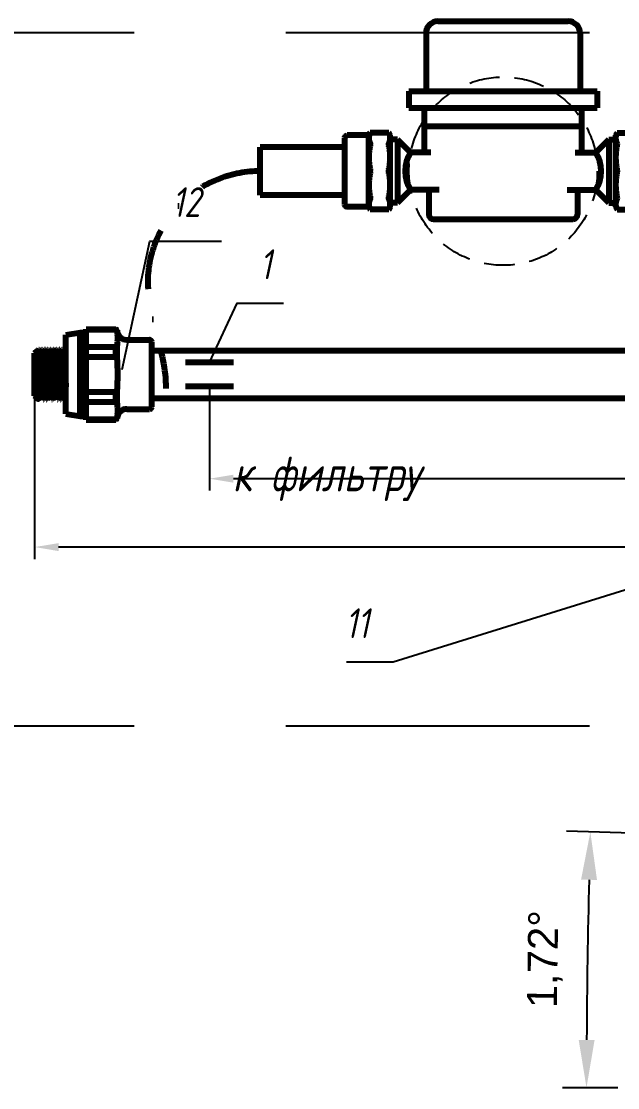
# Model space of a CAD drawing. Header units: millimetres. Extents: x -92220 to 11040, y -5929 to 27498.
# Drawn here: x -3130.7 to -2881.2, y 30 to 476.3 of the extents above; entities that cross this region are included whole.
import ezdxf
from ezdxf.enums import TextEntityAlignment as Align

# ---------------------------------------------------------------- set-up
doc = ezdxf.new("R2010")
doc.units = ezdxf.units.MM
doc.linetypes.add('DASHDOT', pattern=[25.4, 12.7, -6.35, 0, -6.35])
doc.linetypes.add('DASHED', pattern=[19.05, 12.7, -6.35])
doc.layers.add('100 noprint', color=1, linetype='Continuous', plot=False)
for name, color, linetype in [('12 Канализация 1', 7, 'Continuous'), ('28 Вода ветка 8', 7, 'Continuous'), ('34 Вода ветка 14', 7, 'Continuous')]:
    doc.layers.add(name, color=color, linetype=linetype)
doc.styles.get("Standard").update_dxf_attribs({"font": 'arial.ttf'})
doc.styles.add('ГОСТ-ISOCPEUR', font='isocpeui.ttf', dxfattribs={"width": 0.8})
doc.dimstyles.new('ISO-25', dxfattribs={"dimtxt": 2.5, "dimasz": 2.5, "dimexe": 1.25, "dimexo": 0.625, "dimtad": 1, "dimtxsty": 'Standard', "dimcen": 2.5, "dimadec": 0, "dimazin": 0, "dimtfac": 1, "dimtmove": 0, "dimatfit": 3, "dimfxl": 1, "dimarcsym": 0})

# ---------------------------------------------------------------- blocks, each defined once
blk = doc.blocks.new('*D63')
at = {"layer": '12 Канализация 1', "color": 0, "lineweight": -2}
for p, q in [((-2698.68, 131.19), (-2902.67, 137.31)), ((-2881.12, 30), (-2904.28, 30))]:
    blk.add_line(p, q, dxfattribs=at)
blk.add_arc((674.23, 30), 3568.51, 178.60276, 179.67888, dxfattribs=at)
at = {"layer": '12 Канализация 1', "color": 0}
for points in [[(-2889.88, 116.92), (-2896.55, 117.11), (-2892.67, 137.01)], [(-2897.55, 50.01), (-2890.89, 49.99), (-2894.28, 30)]]:
    blk.add_solid(points, dxfattribs=at)
at = {"layer": 'Defpoints', "color": 0}
for p in [(-2698.68, 131.19), (-2893.56, 101.34), (-2881.12, 30), (674.23, 30), (674.23, 30)]:
    blk.add_point(p, dxfattribs=at)
at = {"layer": '12 Канализация 1', "color": 0, "insert": (-2911.47, 83.77), "char_height": 12.5, "attachment_point": 5, "rotation": 89.1408}
blk.add_mtext('1,72%%d', dxfattribs=at)
blk = doc.blocks.new('скользящее крепление')
at = {"color": 0, "lineweight": -2}
for p, q in [((0, 0), (0, 20)), ((10, 0), (10, 20))]:
    blk.add_line(p, q, dxfattribs=at)
blk = doc.blocks.new('*D237')
at = {"layer": '34 Вода ветка 14', "color": 0, "lineweight": -2}
for p, q in [((-3051.99, 323.51), (-3051.99, 279.87)), ((-2651.99, 323.51), (-2651.99, 279.87)), ((-2661.99, 284.87), (-3041.99, 284.87))]:
    blk.add_line(p, q, dxfattribs=at)
at = {"layer": '34 Вода ветка 14', "color": 0}
for points in [[(-3041.99, 286.54), (-3041.99, 283.2), (-3051.99, 284.87)], [(-2661.99, 283.2), (-2661.99, 286.54), (-2651.99, 284.87)]]:
    blk.add_solid(points, dxfattribs=at)
at = {"layer": 'Defpoints', "color": 0}
for p in [(-3051.99, 323.51), (-2651.99, 323.51), (-3051.99, 284.87)]:
    blk.add_point(p, dxfattribs=at)
at = {"layer": '34 Вода ветка 14', "color": 0, "insert": (-2851.99, 301.25), "char_height": 12.5, "attachment_point": 5}
blk.add_mtext('400', dxfattribs=at)
blk = doc.blocks.new('*D238')
at = {"layer": '34 Вода ветка 14', "color": 0, "lineweight": -2}
for p, q in [((-3125.14, 328.51), (-3125.14, 251.25)), ((-2295, 318.51), (-2295, 251.25)), ((-2305, 256.25), (-3115.14, 256.25))]:
    blk.add_line(p, q, dxfattribs=at)
at = {"layer": '34 Вода ветка 14', "color": 0}
for points in [[(-3115.14, 257.91), (-3115.14, 254.58), (-3125.14, 256.25)], [(-2305, 254.58), (-2305, 257.91), (-2295, 256.25)]]:
    blk.add_solid(points, dxfattribs=at)
at = {"layer": 'Defpoints', "color": 0}
for p in [(-3125.14, 328.51), (-2295, 318.51), (-3125.14, 256.25)]:
    blk.add_point(p, dxfattribs=at)
at = {"layer": '34 Вода ветка 14', "color": 0, "insert": (-2710.07, 272.63), "char_height": 12.5, "attachment_point": 5}
blk.add_mtext('830', dxfattribs=at)

msp = doc.modelspace()

# ---------------------------------------------------------------- linework, layer by layer
at = {"layer": '100 noprint', "color": 2, "linetype": 'DASHED', "ltscale": 10}
for p, q in [((11013.49, 471.51), (-12184.07, 471.51)), ((11013.49, 181.3), (-12184.07, 181.3))]:
    msp.add_line(p, q, dxfattribs=at)
at = {"layer": '12 Канализация 1', "flags": 128}
msp.add_lwpolyline([(-2820.4, 256.25), (-2975.2, 208.06), (-2994.62, 208.06)], dxfattribs=at)
at = {"layer": '28 Вода ветка 8', "color": 5, "lineweight": 80}
for p, q in [((-2956.42, 476.29), (-2901.9, 476.29)), ((-2961.42, 471.29), (-2961.42, 447.02)), ((-2896.9, 471.29), (-2896.9, 447.02)), ((-2968.56, 447.02), (-2889.76, 447.02)), ((-2968.56, 447.02), (-2968.56, 440.07)), ((-2889.76, 447.02), (-2889.76, 440.07)), ((-2968.56, 440.07), (-2889.76, 440.07)), ((-2962.09, 421.41), (-2962.09, 440.07)), ((-2896.23, 421.41), (-2896.23, 440.07)), ((-2962.09, 432.46), (-2896.23, 432.46)), ((-2973.35, 426.86), (-2976.36, 426.86)), ((-2967.91, 421.41), (-2973.35, 426.86)), ((-2973.35, 426.86), (-2973.35, 400.3)), ((-2890.41, 421.41), (-2884.97, 426.86)), ((-2884.97, 426.86), (-2881.96, 426.86)), ((-2884.97, 426.86), (-2884.97, 400.3)), ((-2959.34, 421.41), (-2967.91, 421.41)), ((-2898.98, 421.41), (-2890.41, 421.41)), ((-2967.91, 405.75), (-2973.35, 400.3)), ((-2955.92, 405.75), (-2967.91, 405.75)), ((-2960.3, 405.75), (-2960.3, 395.43)), ((-2902.4, 405.75), (-2890.41, 405.75)), ((-2898.02, 405.75), (-2898.02, 395.43)), ((-2890.41, 405.75), (-2884.97, 400.3)), ((-2973.35, 400.3), (-2976.36, 400.3)), ((-2884.97, 400.3), (-2881.96, 400.3)), ((-2958.3, 393.43), (-2900.02, 393.43))]:
    msp.add_line(p, q, dxfattribs=at)
at = {"layer": '28 Вода ветка 8', "color": 5, "lineweight": 80, "extrusion": (0, 1, -2.22045e-16)}
for p, q in [((-2985.36, 428.58), (-2994.36, 428.58)), ((-2985.36, 428.58), (-2984.76, 429.61)), ((-2985.36, 398.58), (-2985.36, 428.58)), ((-2976.95, 429.61), (-2984.76, 429.61)), ((-2976.36, 428.58), (-2976.95, 429.61)), ((-2976.36, 398.58), (-2976.36, 428.58)), ((-2881.96, 428.58), (-2881.37, 429.61)), ((-2881.96, 398.58), (-2881.96, 428.58)), ((-2881.37, 429.61), (-2873.56, 429.61)), ((-2995.36, 413.58), (-2995.36, 427.58)), ((-2984.76, 424.74), (-2984.76, 425.07)), ((-2976.95, 424.74), (-2976.95, 425.07)), ((-2881.37, 424.74), (-2881.37, 425.07)), ((-3030.86, 413.58), (-3030.86, 423.68)), ((-2995.36, 423.68), (-3030.86, 423.68)), ((-3030.86, 403.48), (-3030.86, 413.58)), ((-2995.36, 399.58), (-2995.36, 413.58)), ((-2984.76, 413.3), (-2984.76, 413.86)), ((-2976.95, 413.3), (-2976.95, 413.86)), ((-2881.37, 413.3), (-2881.37, 413.86)), ((-2995.36, 403.48), (-3030.86, 403.48)), ((-2984.76, 402.09), (-2984.76, 402.42)), ((-2976.95, 402.09), (-2976.95, 402.42)), ((-2881.37, 402.09), (-2881.37, 402.42)), ((-2985.36, 398.58), (-2994.36, 398.58)), ((-2985.36, 398.58), (-2984.76, 397.55)), ((-2976.95, 397.55), (-2984.76, 397.55)), ((-2976.36, 398.58), (-2976.95, 397.55)), ((-2881.96, 398.58), (-2881.37, 397.55)), ((-2881.37, 397.55), (-2873.56, 397.55))]:
    msp.add_line(p, q, dxfattribs=at)
at = {"layer": '28 Вода ветка 8', "color": 5, "linetype": 'DASHED'}
msp.add_circle((-2929.16, 413.58), 39.4, dxfattribs=at)
at = {"layer": '28 Вода ветка 8', "color": 5, "lineweight": 80}
for centre, radius, start, end in [((-2956.42, 471.29), 5, 90, 180), ((-2901.9, 471.29), 5, 0, 90), ((-2955.44, 413.58), 14.73, 147.8704, 212.1296), ((-2902.89, 413.58), 14.73, 327.8704, 32.1296), ((-2958.3, 395.43), 2, 180, 270), ((-2900.02, 395.43), 2, 270, 0)]:
    msp.add_arc(centre, radius, start, end, dxfattribs=at)
at = {"layer": '28 Вода ветка 8', "color": 5, "lineweight": 80, "extrusion": (0, -2.22045e-16, -1)}
for centre, start, end in [((2994.36, 427.58), 0, 90), ((2994.36, 399.58), 270, 0)]:
    msp.add_arc(centre, 1, start, end, dxfattribs=at)
at = {"layer": '28 Вода ветка 8', "color": 5, "lineweight": 80}
for points, weights in [([(-2984.86, 429.42), (-2985.83, 427.44), (-2984.85, 425.46)], [1.00520194406, 1.06322015679, 1.004934583]), ([(-2976.87, 425.46), (-2975.89, 427.44), (-2976.86, 429.42)], [1.004934583, 1.06322015679, 1.00520194406]), ([(-2881.46, 425.46), (-2882.43, 427.44), (-2881.46, 429.42)], [1.004934583, 1.06322015679, 1.00520194406]), ([(-2984.85, 424.1), (-2985.83, 419.32), (-2984.85, 414.54)], [1.00489562589, 1.06292350489, 1.0047850064]), ([(-2976.87, 414.54), (-2975.89, 419.32), (-2976.87, 424.1)], [1.0047850064, 1.06292350489, 1.00489562589]), ([(-2881.45, 414.54), (-2882.43, 419.32), (-2881.45, 424.1)], [1.0047850064, 1.06292350489, 1.00489562589]), ([(-2984.85, 412.62), (-2985.83, 407.84), (-2984.85, 403.06)], [1.0047850064, 1.06292350489, 1.00489562589]), ([(-2976.87, 403.06), (-2975.89, 407.84), (-2976.87, 412.62)], [1.00489562589, 1.06292350489, 1.0047850064]), ([(-2881.45, 403.06), (-2882.43, 407.84), (-2881.45, 412.62)], [1.00489562589, 1.06292350489, 1.0047850064]), ([(-2984.85, 401.7), (-2985.83, 399.72), (-2984.86, 397.74)], [1.004934583, 1.06322015679, 1.00520194406]), ([(-2976.86, 397.74), (-2975.89, 399.72), (-2976.87, 401.7)], [1.00520194406, 1.06322015679, 1.004934583]), ([(-2881.46, 397.74), (-2882.43, 399.72), (-2881.46, 401.7)], [1.00520194406, 1.06322015679, 1.004934583])]:
    msp.add_rational_spline(points, weights, degree=2, dxfattribs=at)
for points in [[(-2984.76, 429.61), (-2984.76, 429.61), (-2984.8, 429.55), (-2984.86, 429.42)], [(-2984.76, 429.61), (-2984.76, 429.61), (-2984.76, 429.61), (-2984.76, 429.61)], [(-2976.86, 429.42), (-2976.92, 429.55), (-2976.95, 429.61), (-2976.95, 429.61)], [(-2976.95, 429.61), (-2976.95, 429.61), (-2976.95, 429.61), (-2976.95, 429.61)], [(-2881.46, 429.42), (-2881.4, 429.55), (-2881.37, 429.61), (-2881.37, 429.61)], [(-2881.37, 429.61), (-2881.37, 429.61), (-2881.37, 429.61), (-2881.37, 429.61)], [(-2984.85, 425.46), (-2984.81, 425.36), (-2984.78, 425.23), (-2984.76, 425.07)], [(-2984.76, 424.74), (-2984.78, 424.55), (-2984.8, 424.33), (-2984.85, 424.1)], [(-2976.95, 425.07), (-2976.94, 425.23), (-2976.91, 425.36), (-2976.87, 425.46)], [(-2976.87, 424.1), (-2976.91, 424.33), (-2976.94, 424.55), (-2976.95, 424.74)], [(-2881.37, 425.07), (-2881.38, 425.23), (-2881.41, 425.36), (-2881.46, 425.46)], [(-2881.45, 424.1), (-2881.41, 424.33), (-2881.38, 424.55), (-2881.37, 424.74)], [(-2984.85, 414.54), (-2984.81, 414.32), (-2984.78, 414.09), (-2984.76, 413.86)], [(-2984.76, 413.3), (-2984.78, 413.07), (-2984.81, 412.84), (-2984.85, 412.62)], [(-2976.95, 413.86), (-2976.94, 414.09), (-2976.91, 414.32), (-2976.87, 414.54)], [(-2976.87, 412.62), (-2976.91, 412.84), (-2976.94, 413.07), (-2976.95, 413.3)], [(-2881.37, 413.86), (-2881.38, 414.09), (-2881.41, 414.32), (-2881.45, 414.54)], [(-2881.45, 412.62), (-2881.41, 412.84), (-2881.38, 413.07), (-2881.37, 413.3)], [(-2984.85, 403.06), (-2984.8, 402.83), (-2984.78, 402.61), (-2984.76, 402.42)], [(-2984.76, 402.09), (-2984.78, 401.93), (-2984.81, 401.8), (-2984.85, 401.7)], [(-2976.95, 402.42), (-2976.94, 402.61), (-2976.91, 402.83), (-2976.87, 403.06)], [(-2976.87, 401.7), (-2976.91, 401.8), (-2976.94, 401.93), (-2976.95, 402.09)], [(-2881.46, 401.7), (-2881.41, 401.8), (-2881.38, 401.93), (-2881.37, 402.09)], [(-2881.37, 402.42), (-2881.38, 402.61), (-2881.41, 402.83), (-2881.45, 403.06)], [(-2984.86, 397.74), (-2984.8, 397.62), (-2984.76, 397.55), (-2984.76, 397.55)], [(-2984.76, 397.55), (-2984.76, 397.55), (-2984.76, 397.55), (-2984.76, 397.55)], [(-2976.95, 397.55), (-2976.95, 397.55), (-2976.92, 397.62), (-2976.86, 397.74)], [(-2976.95, 397.55), (-2976.95, 397.55), (-2976.95, 397.55), (-2976.95, 397.55)], [(-2881.37, 397.55), (-2881.37, 397.55), (-2881.4, 397.62), (-2881.46, 397.74)], [(-2881.37, 397.55), (-2881.37, 397.55), (-2881.37, 397.55), (-2881.37, 397.55)]]:
    msp.add_open_spline(points, degree=3, dxfattribs=at)
at = {"layer": '28 Вода ветка 8', "color": 5, "linetype": 'DASHDOT', "lineweight": 80, "ltscale": 2, "start_tangent": (-1, 0), "end_tangent": (0, -1)}
msp.add_spline([(-3030.86, 413.58), (-3062.75, 401.28), (-3077.76, 369.9), (-3070.25, 322.66)], degree=3, dxfattribs=at)
at = {"layer": '34 Вода ветка 14', "color": 4, "lineweight": 80}
for p, q in [((-3112.14, 345.01), (-3106.14, 346.01)), ((-3112.14, 312.01), (-3112.14, 345.01)), ((-3106.14, 311.01), (-3106.14, 346.01)), ((-3106.14, 346.01), (-3103.64, 346.01)), ((-3103.64, 347.37), (-3103.64, 347.51)), ((-3103.64, 347.51), (-3091.14, 347.51)), ((-3103.64, 347.37), (-3091.14, 347.37)), ((-3103.64, 343.67), (-3103.64, 347.37)), ((-3103.64, 339.97), (-3103.64, 343.67)), ((-3091.14, 347.37), (-3091.14, 347.51)), ((-3090.64, 347.01), (-3091.14, 347.51)), ((-3090.64, 346.67), (-3090.64, 347.01)), ((-3091.14, 339.97), (-3103.64, 339.97)), ((-3103.64, 335.91), (-3103.64, 339.97)), ((-3091.14, 335.91), (-3091.14, 339.97)), ((-3090.64, 334.51), (-3090.64, 340.67)), ((-3086.64, 343.01), (-3077.14, 343.01)), ((-3076.14, 315.01), (-3076.14, 342.01)), ((-3125.14, 337.41), (-3124.14, 338.41)), ((-3125.14, 319.61), (-3125.14, 337.41)), ((-3123.34, 339.01), (-3123.24, 339.01)), ((-3122.14, 339.01), (-3122.04, 339.01)), ((-3120.94, 339.01), (-3120.84, 339.01)), ((-3119.74, 339.01), (-3119.64, 339.01)), ((-3118.54, 339.01), (-3118.44, 339.01)), ((-3117.34, 339.01), (-3117.24, 339.01)), ((-3116.14, 339.01), (-3116.04, 339.01)), ((-3114.94, 339.01), (-3114.84, 339.01)), ((-3113.74, 339.01), (-3113.64, 339.01)), ((-3112.54, 339.01), (-3112.14, 339.01)), ((-3103.64, 335.91), (-3091.14, 335.91)), ((-3103.64, 328.51), (-3103.64, 335.91)), ((-3076.14, 338.51), (-1573.64, 338.51)), ((-3103.64, 321.12), (-3103.64, 328.51)), ((-3113.24, 323.26), (-3112.69, 323.81)), ((-3112.14, 323.26), (-3113.24, 323.26)), ((-3112.69, 323.81), (-3112.14, 323.26)), ((-3090.64, 316.36), (-3090.64, 322.51)), ((-3125.14, 319.61), (-3124.54, 319.01)), ((-3124.49, 319.11), (-3124.54, 319.02)), ((-3124.34, 318.81), (-3123.74, 318.21)), ((-3122.74, 318.01), (-3122.64, 318.01)), ((-3121.54, 318.01), (-3121.44, 318.01)), ((-3120.34, 318.01), (-3120.24, 318.01)), ((-3119.14, 318.01), (-3119.04, 318.01)), ((-3117.94, 318.01), (-3117.84, 318.01)), ((-3116.74, 318.01), (-3116.64, 318.01)), ((-3115.54, 318.01), (-3115.44, 318.01)), ((-3114.34, 318.01), (-3114.24, 318.01)), ((-3113.14, 318.01), (-3112.14, 318.01)), ((-3091.14, 321.12), (-3103.64, 321.12)), ((-3103.64, 317.06), (-3103.64, 321.12)), ((-3103.64, 317.06), (-3091.14, 317.06)), ((-3103.64, 313.36), (-3103.64, 317.06)), ((-3091.14, 317.06), (-3091.14, 321.12)), ((-3076.14, 318.51), (-1573.64, 318.51)), ((-3103.64, 309.66), (-3103.64, 313.36)), ((-3086.64, 314.01), (-3077.14, 314.01)), ((-3112.14, 312.01), (-3106.14, 311.01)), ((-3106.14, 311.01), (-3103.64, 311.01)), ((-3091.14, 309.66), (-3103.64, 309.66)), ((-3103.64, 309.51), (-3103.64, 309.66)), ((-3103.64, 309.51), (-3091.14, 309.51)), ((-3090.64, 310.01), (-3091.14, 309.51)), ((-3091.14, 309.51), (-3091.14, 309.66)), ((-3090.64, 310.01), (-3090.64, 310.36))]:
    msp.add_line(p, q, dxfattribs=at)
at = {"layer": '34 Вода ветка 14', "flags": 128}
for points in [[(-3088.59, 330.58), (-3076.99, 384.31), (-3046.99, 384.31)], [(-3051.99, 333.51), (-3040.4, 358.29), (-3020.98, 358.29)]]:
    msp.add_lwpolyline(points, dxfattribs=at)
at = {"layer": '34 Вода ветка 14', "color": 4, "lineweight": 80}
for centre, radius, start, end in [((-3086.64, 347.01), 4, 180, 270), ((-3077.14, 342.01), 1, 0, 90), ((-3086.64, 310.01), 4, 90, 180), ((-3077.14, 315.01), 1, 270, 0)]:
    msp.add_arc(centre, radius, start, end, dxfattribs=at)
for points in [[(-3091.14, 347.37), (-3090.87, 347.02), (-3090.64, 346.67)], [(-3090.64, 340.67), (-3090.87, 340.32), (-3091.14, 339.97)], [(-3091.14, 335.91), (-3090.87, 335.2), (-3090.64, 334.51)], [(-3090.64, 322.51), (-3090.87, 321.82), (-3091.14, 321.12)], [(-3091.14, 317.06), (-3090.87, 316.7), (-3090.64, 316.36)], [(-3090.64, 310.36), (-3090.87, 310.01), (-3091.14, 309.66)]]:
    msp.add_rational_spline(points, [1, 1.00069694427, 1], degree=2, dxfattribs=at)
for points, knots in [([(-3090.64, 346.67), (-3090.64, 346.39), (-3090.63, 346.05), (-3090.57, 345.11), (-3090.51, 344.33), (-3090.51, 343.67), (-3090.51, 343.01), (-3090.57, 342.23), (-3090.63, 341.29), (-3090.64, 340.95), (-3090.64, 340.67)], [-0.562687, -0.562687, -0.562687, -0.562687, -0.393512, -0.393512, 0, 0, 0, 0.393512, 0.393512, 0.562687, 0.562687, 0.562687, 0.562687]), ([(-3123.74, 318.22), (-3123.74, 318.21), (-3123.74, 318.21), (-3123.76, 318.21), (-3123.77, 318.47), (-3123.81, 319.48), (-3123.82, 320.22), (-3123.86, 322.09), (-3123.87, 323.19), (-3123.91, 325.63), (-3123.92, 326.93), (-3123.95, 329.56), (-3123.97, 330.86), (-3124, 333.3), (-3124.02, 334.41), (-3124.05, 336.29), (-3124.07, 337.04), (-3124.1, 338.09), (-3124.12, 338.38), (-3124.14, 338.42), (-3124.14, 338.42), (-3124.14, 338.41)], [1.601128, 1.601128, 1.601128, 1.601128, 1.625689, 1.625689, 2.027372, 2.027372, 2.427158, 2.427158, 2.825048, 2.825048, 3.221042, 3.221042, 3.615138, 3.615138, 4.007338, 4.007338, 4.39764, 4.39764, 4.786045, 4.786045, 4.82548, 4.82548, 4.82548, 4.82548]), ([(-3123.88, 337.91), (-3123.86, 337.85), (-3123.83, 337.51), (-3123.8, 336.9), (-3123.77, 336.29), (-3123.75, 335.42), (-3123.72, 334.38), (-3123.69, 333.33), (-3123.67, 332.1), (-3123.64, 330.8), (-3123.61, 329.45), (-3123.58, 328.02), (-3123.55, 326.66), (-3123.53, 325.34), (-3123.5, 324.09), (-3123.47, 323), (-3123.44, 321.92), (-3123.42, 321), (-3123.39, 320.34), (-3123.36, 319.68), (-3123.34, 319.27), (-3123.31, 319.15), (-3123.31, 319.14), (-3123.3, 319.13), (-3123.3, 319.12)], [9.465391, 9.465391, 9.465391, 9.465391, 9.894055, 9.894055, 9.894055, 10.322308, 10.322308, 10.322308, 10.750215, 10.750215, 10.750215, 11.194101, 11.194101, 11.194101, 11.622383, 11.622383, 11.622383, 12.050023, 12.050023, 12.050023, 12.477723, 12.477723, 12.477723, 12.525758, 12.525758, 12.525758, 12.525758]), ([(-3123.35, 339.01), (-3123.32, 339.06), (-3123.3, 338.81), (-3123.27, 338.26), (-3123.24, 337.72), (-3123.22, 336.89), (-3123.19, 335.85), (-3123.16, 334.81), (-3123.14, 333.55), (-3123.11, 332.18), (-3123.08, 330.82), (-3123.06, 329.35), (-3123.03, 327.9), (-3123, 326.44), (-3122.98, 325), (-3122.95, 323.7), (-3122.92, 322.41), (-3122.9, 321.26), (-3122.87, 320.34), (-3122.84, 319.43), (-3122.82, 318.75), (-3122.79, 318.37), (-3122.77, 318.14), (-3122.76, 318.01), (-3122.74, 318.01)], [9.388416, 9.388416, 9.388416, 9.388416, 9.805502, 9.805502, 9.805502, 10.222184, 10.222184, 10.222184, 10.638519, 10.638519, 10.638519, 11.054563, 11.054563, 11.054563, 11.471494, 11.471494, 11.471494, 11.887714, 11.887714, 11.887714, 12.304354, 12.304354, 12.304354, 12.566371, 12.566371, 12.566371, 12.566371]), ([(-3122.63, 318.02), (-3122.66, 317.97), (-3122.69, 318.22), (-3122.71, 318.77), (-3122.74, 319.31), (-3122.77, 320.14), (-3122.79, 321.18), (-3122.82, 322.22), (-3122.85, 323.48), (-3122.87, 324.84), (-3122.9, 326.21), (-3122.93, 327.68), (-3122.95, 329.13), (-3122.98, 330.59), (-3123.01, 332.03), (-3123.03, 333.33), (-3123.06, 334.62), (-3123.09, 335.77), (-3123.11, 336.69), (-3123.14, 337.6), (-3123.16, 338.28), (-3123.19, 338.66), (-3123.21, 338.89), (-3123.22, 339.01), (-3123.24, 339.01)], [-18.885918, -18.885918, -18.885918, -18.885918, -18.468832, -18.468832, -18.468832, -18.05215, -18.05215, -18.05215, -17.635815, -17.635815, -17.635815, -17.21977, -17.21977, -17.21977, -16.80284, -16.80284, -16.80284, -16.38662, -16.38662, -16.38662, -15.96998, -15.96998, -15.96998, -15.707963, -15.707963, -15.707963, -15.707963]), ([(-3122.68, 337.91), (-3122.66, 337.85), (-3122.63, 337.51), (-3122.6, 336.9), (-3122.57, 336.29), (-3122.55, 335.42), (-3122.52, 334.38), (-3122.49, 333.33), (-3122.47, 332.1), (-3122.44, 330.8), (-3122.41, 329.45), (-3122.38, 328.02), (-3122.35, 326.66), (-3122.33, 325.34), (-3122.3, 324.09), (-3122.27, 323), (-3122.24, 321.92), (-3122.22, 321), (-3122.19, 320.34), (-3122.16, 319.68), (-3122.14, 319.27), (-3122.11, 319.15), (-3122.11, 319.14), (-3122.1, 319.13), (-3122.1, 319.12)], [15.748576, 15.748576, 15.748576, 15.748576, 16.17724, 16.17724, 16.17724, 16.605494, 16.605494, 16.605494, 17.0334, 17.0334, 17.0334, 17.477286, 17.477286, 17.477286, 17.905568, 17.905568, 17.905568, 18.333208, 18.333208, 18.333208, 18.760908, 18.760908, 18.760908, 18.808943, 18.808943, 18.808943, 18.808943]), ([(-3122.15, 339.01), (-3122.12, 339.06), (-3122.1, 338.81), (-3122.07, 338.26), (-3122.04, 337.72), (-3122.02, 336.89), (-3121.99, 335.85), (-3121.96, 334.81), (-3121.94, 333.55), (-3121.91, 332.18), (-3121.88, 330.82), (-3121.86, 329.35), (-3121.83, 327.9), (-3121.8, 326.44), (-3121.78, 325), (-3121.75, 323.7), (-3121.72, 322.41), (-3121.7, 321.26), (-3121.67, 320.34), (-3121.64, 319.43), (-3121.62, 318.75), (-3121.59, 318.37), (-3121.57, 318.14), (-3121.56, 318.01), (-3121.54, 318.01)], [15.671601, 15.671601, 15.671601, 15.671601, 16.088688, 16.088688, 16.088688, 16.505369, 16.505369, 16.505369, 16.921704, 16.921704, 16.921704, 17.337749, 17.337749, 17.337749, 17.754679, 17.754679, 17.754679, 18.170899, 18.170899, 18.170899, 18.58754, 18.58754, 18.58754, 18.849556, 18.849556, 18.849556, 18.849556]), ([(-3121.43, 318.02), (-3121.46, 317.97), (-3121.49, 318.22), (-3121.51, 318.77), (-3121.54, 319.31), (-3121.57, 320.14), (-3121.59, 321.18), (-3121.62, 322.22), (-3121.65, 323.48), (-3121.67, 324.84), (-3121.7, 326.21), (-3121.73, 327.68), (-3121.75, 329.13), (-3121.78, 330.59), (-3121.81, 332.03), (-3121.83, 333.33), (-3121.86, 334.62), (-3121.89, 335.77), (-3121.91, 336.69), (-3121.94, 337.6), (-3121.96, 338.28), (-3121.99, 338.66), (-3122.01, 338.89), (-3122.02, 339.01), (-3122.04, 339.01)], [-25.169103, -25.169103, -25.169103, -25.169103, -24.752017, -24.752017, -24.752017, -24.335335, -24.335335, -24.335335, -23.919001, -23.919001, -23.919001, -23.502956, -23.502956, -23.502956, -23.086026, -23.086026, -23.086026, -22.669805, -22.669805, -22.669805, -22.253165, -22.253165, -22.253165, -21.991149, -21.991149, -21.991149, -21.991149]), ([(-3121.48, 337.91), (-3121.46, 337.85), (-3121.43, 337.51), (-3121.4, 336.9), (-3121.37, 336.29), (-3121.35, 335.42), (-3121.32, 334.38), (-3121.29, 333.33), (-3121.27, 332.1), (-3121.24, 330.8), (-3121.21, 329.45), (-3121.18, 328.02), (-3121.15, 326.66), (-3121.13, 325.34), (-3121.1, 324.09), (-3121.07, 323), (-3121.04, 321.92), (-3121.02, 321), (-3120.99, 320.34), (-3120.96, 319.68), (-3120.94, 319.27), (-3120.91, 319.15), (-3120.91, 319.14), (-3120.9, 319.13), (-3120.9, 319.12)], [22.031762, 22.031762, 22.031762, 22.031762, 22.460425, 22.460425, 22.460425, 22.888679, 22.888679, 22.888679, 23.316586, 23.316586, 23.316586, 23.760471, 23.760471, 23.760471, 24.188753, 24.188753, 24.188753, 24.616393, 24.616393, 24.616393, 25.044093, 25.044093, 25.044093, 25.092128, 25.092128, 25.092128, 25.092128]), ([(-3120.95, 339.01), (-3120.92, 339.06), (-3120.9, 338.81), (-3120.87, 338.26), (-3120.84, 337.72), (-3120.82, 336.89), (-3120.79, 335.85), (-3120.76, 334.81), (-3120.74, 333.55), (-3120.71, 332.18), (-3120.68, 330.82), (-3120.66, 329.35), (-3120.63, 327.9), (-3120.6, 326.44), (-3120.58, 325), (-3120.55, 323.7), (-3120.52, 322.41), (-3120.5, 321.26), (-3120.47, 320.34), (-3120.44, 319.43), (-3120.42, 318.75), (-3120.39, 318.37), (-3120.37, 318.14), (-3120.36, 318.01), (-3120.34, 318.01)], [21.954786, 21.954786, 21.954786, 21.954786, 22.371873, 22.371873, 22.371873, 22.788555, 22.788555, 22.788555, 23.204889, 23.204889, 23.204889, 23.620934, 23.620934, 23.620934, 24.037864, 24.037864, 24.037864, 24.454085, 24.454085, 24.454085, 24.870725, 24.870725, 24.870725, 25.132741, 25.132741, 25.132741, 25.132741]), ([(-3120.23, 318.02), (-3120.26, 317.97), (-3120.29, 318.22), (-3120.31, 318.77), (-3120.34, 319.31), (-3120.37, 320.14), (-3120.39, 321.18), (-3120.42, 322.22), (-3120.45, 323.48), (-3120.47, 324.84), (-3120.5, 326.21), (-3120.53, 327.68), (-3120.55, 329.13), (-3120.58, 330.59), (-3120.61, 332.03), (-3120.63, 333.33), (-3120.66, 334.62), (-3120.69, 335.77), (-3120.71, 336.69), (-3120.74, 337.6), (-3120.76, 338.28), (-3120.79, 338.66), (-3120.81, 338.89), (-3120.82, 339.01), (-3120.84, 339.01)], [-31.452289, -31.452289, -31.452289, -31.452289, -31.035202, -31.035202, -31.035202, -30.61852, -30.61852, -30.61852, -30.202186, -30.202186, -30.202186, -29.786141, -29.786141, -29.786141, -29.369211, -29.369211, -29.369211, -28.952991, -28.952991, -28.952991, -28.53635, -28.53635, -28.53635, -28.274334, -28.274334, -28.274334, -28.274334]), ([(-3120.28, 337.91), (-3120.26, 337.85), (-3120.23, 337.51), (-3120.2, 336.9), (-3120.17, 336.29), (-3120.15, 335.42), (-3120.12, 334.38), (-3120.09, 333.33), (-3120.07, 332.1), (-3120.04, 330.8), (-3120.01, 329.45), (-3119.98, 328.02), (-3119.95, 326.66), (-3119.93, 325.34), (-3119.9, 324.09), (-3119.87, 323), (-3119.84, 321.92), (-3119.82, 321), (-3119.79, 320.34), (-3119.76, 319.68), (-3119.74, 319.27), (-3119.71, 319.15), (-3119.71, 319.14), (-3119.7, 319.13), (-3119.7, 319.12)], [28.314947, 28.314947, 28.314947, 28.314947, 28.743611, 28.743611, 28.743611, 29.171864, 29.171864, 29.171864, 29.599771, 29.599771, 29.599771, 30.043657, 30.043657, 30.043657, 30.471938, 30.471938, 30.471938, 30.899579, 30.899579, 30.899579, 31.327279, 31.327279, 31.327279, 31.375314, 31.375314, 31.375314, 31.375314]), ([(-3119.75, 339.01), (-3119.72, 339.06), (-3119.7, 338.81), (-3119.67, 338.26), (-3119.64, 337.72), (-3119.62, 336.89), (-3119.59, 335.85), (-3119.56, 334.81), (-3119.54, 333.55), (-3119.51, 332.18), (-3119.48, 330.82), (-3119.46, 329.35), (-3119.43, 327.9), (-3119.4, 326.44), (-3119.38, 325), (-3119.35, 323.7), (-3119.32, 322.41), (-3119.3, 321.26), (-3119.27, 320.34), (-3119.24, 319.43), (-3119.22, 318.75), (-3119.19, 318.37), (-3119.17, 318.14), (-3119.16, 318.01), (-3119.14, 318.01)], [28.237972, 28.237972, 28.237972, 28.237972, 28.655058, 28.655058, 28.655058, 29.07174, 29.07174, 29.07174, 29.488075, 29.488075, 29.488075, 29.904119, 29.904119, 29.904119, 30.321049, 30.321049, 30.321049, 30.73727, 30.73727, 30.73727, 31.15391, 31.15391, 31.15391, 31.415927, 31.415927, 31.415927, 31.415927]), ([(-3119.03, 318.02), (-3119.06, 317.97), (-3119.09, 318.22), (-3119.11, 318.77), (-3119.14, 319.31), (-3119.17, 320.14), (-3119.19, 321.18), (-3119.22, 322.22), (-3119.25, 323.48), (-3119.27, 324.84), (-3119.3, 326.21), (-3119.33, 327.68), (-3119.35, 329.13), (-3119.38, 330.59), (-3119.41, 332.03), (-3119.43, 333.33), (-3119.46, 334.62), (-3119.49, 335.77), (-3119.51, 336.69), (-3119.54, 337.6), (-3119.56, 338.28), (-3119.59, 338.66), (-3119.61, 338.89), (-3119.62, 339.01), (-3119.64, 339.01)], [-37.735474, -37.735474, -37.735474, -37.735474, -37.318387, -37.318387, -37.318387, -36.901706, -36.901706, -36.901706, -36.485371, -36.485371, -36.485371, -36.069326, -36.069326, -36.069326, -35.652396, -35.652396, -35.652396, -35.236176, -35.236176, -35.236176, -34.819536, -34.819536, -34.819536, -34.557519, -34.557519, -34.557519, -34.557519]), ([(-3119.08, 337.91), (-3119.06, 337.85), (-3119.03, 337.51), (-3119, 336.9), (-3118.97, 336.29), (-3118.95, 335.42), (-3118.92, 334.38), (-3118.89, 333.33), (-3118.87, 332.1), (-3118.84, 330.8), (-3118.81, 329.45), (-3118.78, 328.02), (-3118.75, 326.66), (-3118.73, 325.34), (-3118.7, 324.09), (-3118.67, 323), (-3118.64, 321.92), (-3118.62, 321), (-3118.59, 320.34), (-3118.56, 319.68), (-3118.54, 319.27), (-3118.51, 319.15), (-3118.51, 319.14), (-3118.5, 319.13), (-3118.5, 319.12)], [34.598132, 34.598132, 34.598132, 34.598132, 35.026796, 35.026796, 35.026796, 35.45505, 35.45505, 35.45505, 35.882956, 35.882956, 35.882956, 36.326842, 36.326842, 36.326842, 36.755124, 36.755124, 36.755124, 37.182764, 37.182764, 37.182764, 37.610464, 37.610464, 37.610464, 37.658499, 37.658499, 37.658499, 37.658499]), ([(-3118.55, 339.01), (-3118.52, 339.06), (-3118.5, 338.81), (-3118.47, 338.26), (-3118.44, 337.72), (-3118.42, 336.89), (-3118.39, 335.85), (-3118.36, 334.81), (-3118.34, 333.55), (-3118.31, 332.18), (-3118.28, 330.82), (-3118.26, 329.35), (-3118.23, 327.9), (-3118.2, 326.44), (-3118.18, 325), (-3118.15, 323.7), (-3118.12, 322.41), (-3118.1, 321.26), (-3118.07, 320.34), (-3118.04, 319.43), (-3118.02, 318.75), (-3117.99, 318.37), (-3117.97, 318.14), (-3117.96, 318.01), (-3117.94, 318.01)], [34.521157, 34.521157, 34.521157, 34.521157, 34.938244, 34.938244, 34.938244, 35.354925, 35.354925, 35.354925, 35.77126, 35.77126, 35.77126, 36.187305, 36.187305, 36.187305, 36.604235, 36.604235, 36.604235, 37.020455, 37.020455, 37.020455, 37.437096, 37.437096, 37.437096, 37.699112, 37.699112, 37.699112, 37.699112]), ([(-3117.83, 318.02), (-3117.86, 317.97), (-3117.89, 318.22), (-3117.91, 318.77), (-3117.94, 319.31), (-3117.97, 320.14), (-3117.99, 321.18), (-3118.02, 322.22), (-3118.05, 323.48), (-3118.07, 324.84), (-3118.1, 326.21), (-3118.13, 327.68), (-3118.15, 329.13), (-3118.18, 330.59), (-3118.21, 332.03), (-3118.23, 333.33), (-3118.26, 334.62), (-3118.29, 335.77), (-3118.31, 336.69), (-3118.34, 337.6), (-3118.36, 338.28), (-3118.39, 338.66), (-3118.41, 338.89), (-3118.42, 339.01), (-3118.44, 339.01)], [-44.018659, -44.018659, -44.018659, -44.018659, -43.601573, -43.601573, -43.601573, -43.184891, -43.184891, -43.184891, -42.768556, -42.768556, -42.768556, -42.352512, -42.352512, -42.352512, -41.935582, -41.935582, -41.935582, -41.519361, -41.519361, -41.519361, -41.102721, -41.102721, -41.102721, -40.840704, -40.840704, -40.840704, -40.840704]), ([(-3117.88, 337.91), (-3117.86, 337.85), (-3117.83, 337.51), (-3117.8, 336.9), (-3117.77, 336.29), (-3117.75, 335.42), (-3117.72, 334.38), (-3117.69, 333.33), (-3117.67, 332.1), (-3117.64, 330.8), (-3117.61, 329.45), (-3117.58, 328.02), (-3117.55, 326.66), (-3117.53, 325.34), (-3117.5, 324.09), (-3117.47, 323), (-3117.44, 321.92), (-3117.42, 321), (-3117.39, 320.34), (-3117.36, 319.68), (-3117.34, 319.27), (-3117.31, 319.15), (-3117.31, 319.14), (-3117.3, 319.13), (-3117.3, 319.12)], [40.881317, 40.881317, 40.881317, 40.881317, 41.309981, 41.309981, 41.309981, 41.738235, 41.738235, 41.738235, 42.166142, 42.166142, 42.166142, 42.610027, 42.610027, 42.610027, 43.038309, 43.038309, 43.038309, 43.465949, 43.465949, 43.465949, 43.893649, 43.893649, 43.893649, 43.941684, 43.941684, 43.941684, 43.941684]), ([(-3117.35, 339.01), (-3117.32, 339.06), (-3117.3, 338.81), (-3117.27, 338.26), (-3117.24, 337.72), (-3117.22, 336.89), (-3117.19, 335.85), (-3117.16, 334.81), (-3117.14, 333.55), (-3117.11, 332.18), (-3117.08, 330.82), (-3117.06, 329.35), (-3117.03, 327.9), (-3117, 326.44), (-3116.98, 325), (-3116.95, 323.7), (-3116.92, 322.41), (-3116.9, 321.26), (-3116.87, 320.34), (-3116.84, 319.43), (-3116.82, 318.75), (-3116.79, 318.37), (-3116.77, 318.14), (-3116.76, 318.01), (-3116.74, 318.01)], [40.804342, 40.804342, 40.804342, 40.804342, 41.221429, 41.221429, 41.221429, 41.638111, 41.638111, 41.638111, 42.054445, 42.054445, 42.054445, 42.47049, 42.47049, 42.47049, 42.88742, 42.88742, 42.88742, 43.30364, 43.30364, 43.30364, 43.720281, 43.720281, 43.720281, 43.982297, 43.982297, 43.982297, 43.982297]), ([(-3116.63, 318.02), (-3116.66, 317.97), (-3116.69, 318.22), (-3116.71, 318.77), (-3116.74, 319.31), (-3116.77, 320.14), (-3116.79, 321.18), (-3116.82, 322.22), (-3116.85, 323.48), (-3116.87, 324.84), (-3116.9, 326.21), (-3116.93, 327.68), (-3116.95, 329.13), (-3116.98, 330.59), (-3117.01, 332.03), (-3117.03, 333.33), (-3117.06, 334.62), (-3117.09, 335.77), (-3117.11, 336.69), (-3117.14, 337.6), (-3117.16, 338.28), (-3117.19, 338.66), (-3117.21, 338.89), (-3117.22, 339.01), (-3117.24, 339.01)], [-50.301845, -50.301845, -50.301845, -50.301845, -49.884758, -49.884758, -49.884758, -49.468076, -49.468076, -49.468076, -49.051742, -49.051742, -49.051742, -48.635697, -48.635697, -48.635697, -48.218767, -48.218767, -48.218767, -47.802546, -47.802546, -47.802546, -47.385906, -47.385906, -47.385906, -47.12389, -47.12389, -47.12389, -47.12389]), ([(-3116.68, 337.91), (-3116.66, 337.85), (-3116.63, 337.51), (-3116.6, 336.9), (-3116.57, 336.29), (-3116.55, 335.42), (-3116.52, 334.38), (-3116.49, 333.33), (-3116.47, 332.1), (-3116.44, 330.8), (-3116.41, 329.45), (-3116.38, 328.02), (-3116.35, 326.66), (-3116.33, 325.34), (-3116.3, 324.09), (-3116.27, 323), (-3116.24, 321.92), (-3116.22, 321), (-3116.19, 320.34), (-3116.16, 319.68), (-3116.14, 319.27), (-3116.11, 319.15), (-3116.11, 319.14), (-3116.1, 319.13), (-3116.1, 319.12)], [47.164503, 47.164503, 47.164503, 47.164503, 47.593166, 47.593166, 47.593166, 48.02142, 48.02142, 48.02142, 48.449327, 48.449327, 48.449327, 48.893213, 48.893213, 48.893213, 49.321494, 49.321494, 49.321494, 49.749135, 49.749135, 49.749135, 50.176835, 50.176835, 50.176835, 50.224869, 50.224869, 50.224869, 50.224869]), ([(-3116.15, 339.01), (-3116.12, 339.06), (-3116.1, 338.81), (-3116.07, 338.26), (-3116.04, 337.72), (-3116.02, 336.89), (-3115.99, 335.85), (-3115.96, 334.81), (-3115.94, 333.55), (-3115.91, 332.18), (-3115.88, 330.82), (-3115.86, 329.35), (-3115.83, 327.9), (-3115.8, 326.44), (-3115.78, 325), (-3115.75, 323.7), (-3115.72, 322.41), (-3115.7, 321.26), (-3115.67, 320.34), (-3115.64, 319.43), (-3115.62, 318.75), (-3115.59, 318.37), (-3115.57, 318.14), (-3115.56, 318.01), (-3115.54, 318.01)], [47.087528, 47.087528, 47.087528, 47.087528, 47.504614, 47.504614, 47.504614, 47.921296, 47.921296, 47.921296, 48.33763, 48.33763, 48.33763, 48.753675, 48.753675, 48.753675, 49.170605, 49.170605, 49.170605, 49.586826, 49.586826, 49.586826, 50.003466, 50.003466, 50.003466, 50.265482, 50.265482, 50.265482, 50.265482]), ([(-3115.43, 318.02), (-3115.46, 317.97), (-3115.49, 318.22), (-3115.51, 318.77), (-3115.54, 319.31), (-3115.57, 320.14), (-3115.59, 321.18), (-3115.62, 322.22), (-3115.65, 323.48), (-3115.67, 324.84), (-3115.7, 326.21), (-3115.73, 327.68), (-3115.75, 329.13), (-3115.78, 330.59), (-3115.81, 332.03), (-3115.83, 333.33), (-3115.86, 334.62), (-3115.89, 335.77), (-3115.91, 336.69), (-3115.94, 337.6), (-3115.96, 338.28), (-3115.99, 338.66), (-3116.01, 338.89), (-3116.02, 339.01), (-3116.04, 339.01)], [-56.58503, -56.58503, -56.58503, -56.58503, -56.167943, -56.167943, -56.167943, -55.751262, -55.751262, -55.751262, -55.334927, -55.334927, -55.334927, -54.918882, -54.918882, -54.918882, -54.501952, -54.501952, -54.501952, -54.085732, -54.085732, -54.085732, -53.669091, -53.669091, -53.669091, -53.407075, -53.407075, -53.407075, -53.407075]), ([(-3115.48, 337.91), (-3115.46, 337.85), (-3115.43, 337.51), (-3115.4, 336.9), (-3115.37, 336.29), (-3115.35, 335.42), (-3115.32, 334.38), (-3115.29, 333.33), (-3115.27, 332.1), (-3115.24, 330.8), (-3115.21, 329.45), (-3115.18, 328.02), (-3115.15, 326.66), (-3115.13, 325.34), (-3115.1, 324.09), (-3115.07, 323), (-3115.04, 321.92), (-3115.02, 321), (-3114.99, 320.34), (-3114.96, 319.68), (-3114.94, 319.27), (-3114.91, 319.15), (-3114.91, 319.14), (-3114.9, 319.13), (-3114.9, 319.12)], [53.447688, 53.447688, 53.447688, 53.447688, 53.876352, 53.876352, 53.876352, 54.304606, 54.304606, 54.304606, 54.732512, 54.732512, 54.732512, 55.176398, 55.176398, 55.176398, 55.60468, 55.60468, 55.60468, 56.03232, 56.03232, 56.03232, 56.46002, 56.46002, 56.46002, 56.508055, 56.508055, 56.508055, 56.508055]), ([(-3114.95, 339.01), (-3114.92, 339.06), (-3114.9, 338.81), (-3114.87, 338.26), (-3114.84, 337.72), (-3114.82, 336.89), (-3114.79, 335.85), (-3114.76, 334.81), (-3114.74, 333.55), (-3114.71, 332.18), (-3114.68, 330.82), (-3114.66, 329.35), (-3114.63, 327.9), (-3114.6, 326.44), (-3114.58, 325), (-3114.55, 323.7), (-3114.52, 322.41), (-3114.5, 321.26), (-3114.47, 320.34), (-3114.44, 319.43), (-3114.42, 318.75), (-3114.39, 318.37), (-3114.37, 318.14), (-3114.36, 318.01), (-3114.34, 318.01)], [53.370713, 53.370713, 53.370713, 53.370713, 53.7878, 53.7878, 53.7878, 54.204481, 54.204481, 54.204481, 54.620816, 54.620816, 54.620816, 55.036861, 55.036861, 55.036861, 55.453791, 55.453791, 55.453791, 55.870011, 55.870011, 55.870011, 56.286651, 56.286651, 56.286651, 56.548668, 56.548668, 56.548668, 56.548668]), ([(-3114.23, 318.02), (-3114.26, 317.97), (-3114.29, 318.22), (-3114.31, 318.77), (-3114.34, 319.31), (-3114.37, 320.14), (-3114.39, 321.18), (-3114.42, 322.22), (-3114.45, 323.48), (-3114.47, 324.84), (-3114.5, 326.21), (-3114.53, 327.68), (-3114.55, 329.13), (-3114.58, 330.59), (-3114.61, 332.03), (-3114.63, 333.33), (-3114.66, 334.62), (-3114.69, 335.77), (-3114.71, 336.69), (-3114.74, 337.6), (-3114.76, 338.28), (-3114.79, 338.66), (-3114.81, 338.89), (-3114.82, 339.01), (-3114.84, 339.01)], [-62.868215, -62.868215, -62.868215, -62.868215, -62.451129, -62.451129, -62.451129, -62.034447, -62.034447, -62.034447, -61.618112, -61.618112, -61.618112, -61.202068, -61.202068, -61.202068, -60.785138, -60.785138, -60.785138, -60.368917, -60.368917, -60.368917, -59.952277, -59.952277, -59.952277, -59.69026, -59.69026, -59.69026, -59.69026]), ([(-3114.28, 337.91), (-3114.26, 337.85), (-3114.23, 337.51), (-3114.2, 336.9), (-3114.17, 336.29), (-3114.15, 335.42), (-3114.12, 334.38), (-3114.09, 333.33), (-3114.07, 332.1), (-3114.04, 330.8), (-3114.01, 329.45), (-3113.98, 328.02), (-3113.95, 326.66), (-3113.93, 325.34), (-3113.9, 324.09), (-3113.87, 323), (-3113.84, 321.92), (-3113.82, 321), (-3113.79, 320.34), (-3113.76, 319.68), (-3113.74, 319.27), (-3113.71, 319.15), (-3113.71, 319.14), (-3113.7, 319.13), (-3113.7, 319.12)], [59.730873, 59.730873, 59.730873, 59.730873, 60.159537, 60.159537, 60.159537, 60.587791, 60.587791, 60.587791, 61.015697, 61.015697, 61.015697, 61.459583, 61.459583, 61.459583, 61.887865, 61.887865, 61.887865, 62.315505, 62.315505, 62.315505, 62.743205, 62.743205, 62.743205, 62.79124, 62.79124, 62.79124, 62.79124]), ([(-3113.75, 339.01), (-3113.72, 339.06), (-3113.7, 338.81), (-3113.67, 338.26), (-3113.64, 337.72), (-3113.62, 336.89), (-3113.59, 335.85), (-3113.56, 334.81), (-3113.54, 333.55), (-3113.51, 332.18), (-3113.48, 330.82), (-3113.46, 329.35), (-3113.43, 327.9), (-3113.4, 326.44), (-3113.38, 325), (-3113.35, 323.7), (-3113.32, 322.41), (-3113.3, 321.26), (-3113.27, 320.34), (-3113.24, 319.43), (-3113.22, 318.75), (-3113.19, 318.37), (-3113.17, 318.14), (-3113.16, 318.01), (-3113.14, 318.01)], [59.653898, 59.653898, 59.653898, 59.653898, 60.070985, 60.070985, 60.070985, 60.487667, 60.487667, 60.487667, 60.904001, 60.904001, 60.904001, 61.320046, 61.320046, 61.320046, 61.736976, 61.736976, 61.736976, 62.153196, 62.153196, 62.153196, 62.569837, 62.569837, 62.569837, 62.831853, 62.831853, 62.831853, 62.831853]), ([(-3113.24, 323.26), (-3113.27, 324.53), (-3113.29, 325.94), (-3113.32, 327.39), (-3113.35, 328.85), (-3113.37, 330.34), (-3113.4, 331.74), (-3113.43, 333.13), (-3113.45, 334.42), (-3113.48, 335.51), (-3113.51, 336.61), (-3113.53, 337.49), (-3113.56, 338.1), (-3113.59, 338.7), (-3113.61, 339.01), (-3113.64, 339.01)], [-68.067841, -68.067841, -68.067841, -68.067841, -67.651687, -67.651687, -67.651687, -67.232127, -67.232127, -67.232127, -66.815655, -66.815655, -66.815655, -66.39455, -66.39455, -66.39455, -65.973446, -65.973446, -65.973446, -65.973446]), ([(-3113.08, 337.91), (-3113.06, 337.85), (-3113.03, 337.51), (-3113, 336.9), (-3112.97, 336.3), (-3112.95, 335.43), (-3112.92, 334.38), (-3112.89, 333.33), (-3112.87, 332.1), (-3112.84, 330.8), (-3112.81, 329.5), (-3112.78, 328.12), (-3112.76, 326.8), (-3112.73, 325.75), (-3112.71, 324.74), (-3112.69, 323.81)], [66.014059, 66.014059, 66.014059, 66.014059, 66.441859, 66.441859, 66.441859, 66.870726, 66.870726, 66.870726, 67.298779, 67.298779, 67.298779, 67.727459, 67.727459, 67.727459, 68.067841, 68.067841, 68.067841, 68.067841]), ([(-3112.55, 339.01), (-3112.52, 339.06), (-3112.5, 338.81), (-3112.47, 338.27), (-3112.44, 337.71), (-3112.41, 336.85), (-3112.39, 335.77), (-3112.36, 334.71), (-3112.33, 333.45), (-3112.31, 332.07), (-3112.28, 330.64), (-3112.25, 329.1), (-3112.22, 327.58), (-3112.2, 326.07), (-3112.17, 324.58), (-3112.14, 323.26)], [65.937083, 65.937083, 65.937083, 65.937083, 66.353262, 66.353262, 66.353262, 66.781907, 66.781907, 66.781907, 67.198424, 67.198424, 67.198424, 67.633132, 67.633132, 67.633132, 68.067841, 68.067841, 68.067841, 68.067841]), ([(-3090.64, 334.51), (-3090.64, 333.95), (-3090.63, 333.27), (-3090.57, 331.4), (-3090.51, 329.83), (-3090.51, 328.51), (-3090.51, 327.2), (-3090.57, 325.63), (-3090.63, 323.75), (-3090.64, 323.08), (-3090.64, 322.51)], [-0.562687, -0.562687, -0.562687, -0.562687, -0.393512, -0.393512, 0, 0, 0, 0.393512, 0.393512, 0.562687, 0.562687, 0.562687, 0.562687]), ([(-3124.54, 319.02), (-3124.55, 318.99), (-3124.57, 319.16), (-3124.59, 319.79), (-3124.6, 320.11), (-3124.62, 320.89), (-3124.63, 321.35), (-3124.64, 321.87)], [7.8498177, 7.8498177, 7.8498177, 7.8498177, 8.1962713, 8.1962713, 8.4153263, 8.4153263, 8.6337043, 8.6337043, 8.6337043, 8.6337043]), ([(-3124.64, 321.87), (-3124.61, 320.92), (-3124.59, 320.18), (-3124.56, 319.71), (-3124.54, 319.36), (-3124.52, 319.16), (-3124.5, 319.12)], [5.4977871, 5.4977871, 5.4977871, 5.4977871, 5.9263683, 5.9263683, 5.9263683, 6.2425723, 6.2425723, 6.2425723, 6.2425723]), ([(-3124.64, 321.87), (-3124.59, 320.96), (-3124.54, 320.23), (-3124.44, 319.18), (-3124.39, 318.88), (-3124.34, 318.82), (-3124.34, 318.82), (-3124.34, 318.81)], [0, 0, 0, 0, 0.370359, 0.370359, 0.7463938, 0.7463938, 0.7533782, 0.7533782, 0.7533782, 0.7533782]), ([(-3090.64, 316.36), (-3090.64, 316.08), (-3090.63, 315.74), (-3090.57, 314.8), (-3090.51, 314.01), (-3090.51, 313.36), (-3090.51, 312.7), (-3090.57, 311.92), (-3090.63, 310.98), (-3090.64, 310.64), (-3090.64, 310.36)], [-0.562687, -0.562687, -0.562687, -0.562687, -0.393512, -0.393512, 0, 0, 0, 0.393512, 0.393512, 0.562687, 0.562687, 0.562687, 0.562687])]:
    msp.add_open_spline(points, degree=3, knots=knots, dxfattribs=at)
for points in [[(-3124.14, 338.41), (-3124.05, 338.24), (-3123.97, 338.08), (-3123.88, 337.91)], [(-3123.89, 337.92), (-3123.71, 338.28), (-3123.53, 338.65), (-3123.35, 339.01)], [(-3123.23, 339.01), (-3123.05, 338.64), (-3122.87, 338.27), (-3122.68, 337.91)], [(-3122.69, 337.92), (-3122.51, 338.28), (-3122.33, 338.65), (-3122.15, 339.01)], [(-3122.03, 339.01), (-3121.85, 338.64), (-3121.67, 338.27), (-3121.48, 337.91)], [(-3121.49, 337.92), (-3121.31, 338.28), (-3121.13, 338.65), (-3120.95, 339.01)], [(-3120.83, 339.01), (-3120.65, 338.64), (-3120.47, 338.27), (-3120.28, 337.91)], [(-3120.29, 337.92), (-3120.11, 338.28), (-3119.93, 338.65), (-3119.75, 339.01)], [(-3119.63, 339.01), (-3119.45, 338.64), (-3119.27, 338.27), (-3119.08, 337.91)], [(-3119.09, 337.92), (-3118.91, 338.28), (-3118.73, 338.65), (-3118.55, 339.01)], [(-3118.43, 339.01), (-3118.25, 338.64), (-3118.07, 338.27), (-3117.88, 337.91)], [(-3117.89, 337.92), (-3117.71, 338.28), (-3117.53, 338.65), (-3117.35, 339.01)], [(-3117.23, 339.01), (-3117.05, 338.64), (-3116.87, 338.27), (-3116.68, 337.91)], [(-3116.69, 337.92), (-3116.51, 338.28), (-3116.33, 338.65), (-3116.15, 339.01)], [(-3116.03, 339.01), (-3115.85, 338.64), (-3115.67, 338.27), (-3115.48, 337.91)], [(-3115.49, 337.92), (-3115.31, 338.28), (-3115.13, 338.65), (-3114.95, 339.01)], [(-3114.83, 339.01), (-3114.65, 338.64), (-3114.47, 338.27), (-3114.28, 337.91)], [(-3114.29, 337.92), (-3114.11, 338.28), (-3113.93, 338.65), (-3113.75, 339.01)], [(-3113.63, 339.01), (-3113.45, 338.64), (-3113.27, 338.27), (-3113.08, 337.91)], [(-3113.09, 337.92), (-3112.91, 338.28), (-3112.73, 338.65), (-3112.55, 339.01)], [(-3124.36, 318.84), (-3124.4, 318.93), (-3124.45, 319.03), (-3124.5, 319.12)], [(-3123.29, 319.11), (-3123.44, 318.81), (-3123.59, 318.51), (-3123.74, 318.22)], [(-3122.75, 318.02), (-3122.93, 318.39), (-3123.12, 318.76), (-3123.3, 319.12)], [(-3122.09, 319.11), (-3122.27, 318.74), (-3122.45, 318.38), (-3122.63, 318.02)], [(-3121.55, 318.02), (-3121.73, 318.39), (-3121.92, 318.76), (-3122.1, 319.12)], [(-3120.89, 319.11), (-3121.07, 318.74), (-3121.25, 318.38), (-3121.43, 318.02)], [(-3120.35, 318.02), (-3120.53, 318.39), (-3120.72, 318.76), (-3120.9, 319.12)], [(-3119.69, 319.11), (-3119.87, 318.74), (-3120.05, 318.38), (-3120.23, 318.02)], [(-3119.15, 318.02), (-3119.33, 318.39), (-3119.52, 318.76), (-3119.7, 319.12)], [(-3118.49, 319.11), (-3118.67, 318.74), (-3118.85, 318.38), (-3119.03, 318.02)], [(-3117.95, 318.02), (-3118.13, 318.39), (-3118.32, 318.76), (-3118.5, 319.12)], [(-3117.29, 319.11), (-3117.47, 318.74), (-3117.65, 318.38), (-3117.83, 318.02)], [(-3116.75, 318.02), (-3116.93, 318.39), (-3117.12, 318.76), (-3117.3, 319.12)], [(-3116.09, 319.11), (-3116.27, 318.74), (-3116.45, 318.38), (-3116.63, 318.02)], [(-3115.55, 318.02), (-3115.73, 318.39), (-3115.92, 318.76), (-3116.1, 319.12)], [(-3114.89, 319.11), (-3115.07, 318.74), (-3115.25, 318.38), (-3115.43, 318.02)], [(-3114.35, 318.02), (-3114.53, 318.39), (-3114.72, 318.76), (-3114.9, 319.12)], [(-3113.69, 319.11), (-3113.87, 318.74), (-3114.05, 318.38), (-3114.23, 318.02)], [(-3113.15, 318.02), (-3113.33, 318.39), (-3113.52, 318.76), (-3113.7, 319.12)]]:
    msp.add_open_spline(points, degree=3, dxfattribs=at)

# ---------------------------------------------------------------- block references
at = {"layer": '34 Вода ветка 14', "color": 4, "lineweight": 80, "rotation": 90}
msp.add_blockref('скользящее крепление', (-3041.99, 323.51), dxfattribs=at)

# ---------------------------------------------------------------- texts
at = {"layer": '12 Канализация 1', "linetype": 'Continuous', "style": 'ГОСТ-ISOCPEUR', "width": 0.8}
msp.add_text('11', height=12.5, dxfattribs=at).set_placement((-2995.27, 218.12))
at = {"layer": '28 Вода ветка 8', "color": 5, "style": 'ГОСТ-ISOCPEUR', "width": 0.8}
msp.add_text('к фильтру', height=15, dxfattribs=at).set_placement((-2963.88, 279.58), align=Align.RIGHT)
at = {"layer": '34 Вода ветка 14', "linetype": 'Continuous', "style": 'ГОСТ-ISOCPEUR', "width": 0.8}
for s, p in [('12', (-3067.65, 394.37)), ('1', (-3031.05, 368.35))]:
    msp.add_text(s, height=12.5, dxfattribs=at).set_placement(p)

# ---------------------------------------------------------------- dimensions: what is measured, and where the dimension line sits
at = {"layer": '12 Канализация 1'}
dim = msp.add_angular_dim_2l(base=(-2893.56, 101.34), line1=((674.23, 30), (-2698.68, 131.19)), line2=((674.23, 30), (-2881.12, 30)), dimstyle='ISO-25', override={"dimtxt": 12.5, "dimasz": 20, "dimexe": 10, "dimexo": 0, "dimgap": 10, "dimdec": 0, "dimadec": 2}, dxfattribs=at)
dim.commit()
dim.dimension.update_dxf_attribs({"geometry": '*D63', "text_midpoint": (-2893.88, 83.51), "dimtype": 162})
at = {"layer": '34 Вода ветка 14'}
dim = msp.add_linear_dim(base=(-3125.14, 256.25), p1=(-2295, 318.51), p2=(-3125.14, 328.51), dimstyle='ISO-25', override={"dimtxt": 12.5, "dimasz": 10, "dimexe": 5, "dimexo": 0, "dimgap": 10, "dimdec": 0}, dxfattribs=at)
dim.commit()
dim.dimension.update_dxf_attribs({"geometry": '*D238', "text_midpoint": (-2710.07, 256.25), "dimtype": 160})
dim = msp.add_linear_dim(base=(-3051.99, 284.87), p1=(-2651.99, 323.51), p2=(-3051.99, 323.51), dimstyle='ISO-25', override={"dimtxt": 12.5, "dimasz": 10, "dimexe": 5, "dimexo": 0, "dimgap": 10, "dimdec": 0}, dxfattribs=at)
dim.commit()
dim.dimension.update_dxf_attribs({"geometry": '*D237', "text_midpoint": (-2851.99, 301.25)})

doc.saveas('drawing.dxf')
